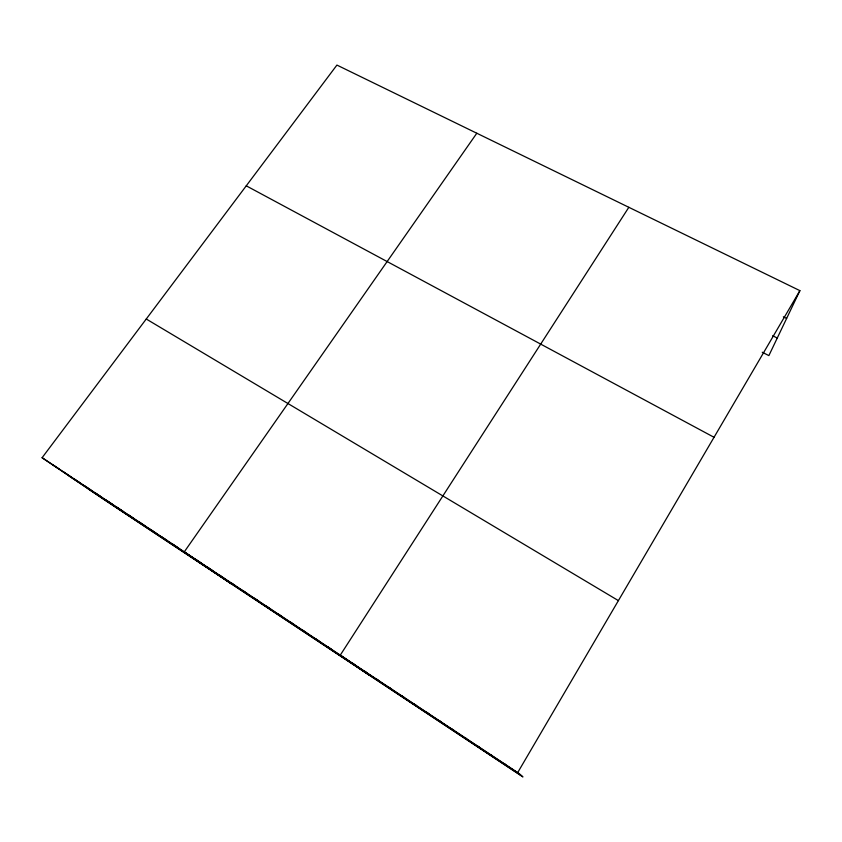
<?xml version="1.0" encoding="UTF-8"?>
<svg xmlns="http://www.w3.org/2000/svg" width="842" height="842" viewBox="0 0 842 842"><rect width="100%" height="100%" fill="white"/><g stroke="black" fill="none" stroke-linecap="round" stroke-linejoin="round"><path stroke-width="1.26" d="M799.9 290.648L517.746 772.514L522.924 776.924L105.534 500.569L42.1 457.722L336.916 65.076L799.9 290.648L768.872 355.608L762.242 352.24M628.837 207.3L340.315 655.087L369.08 675.063M476.804 133.236L184.303 551.836L231.992 584.306M783.344 316.813L786.628 318.434M772.661 335.726L777.261 338.042M246.253 185.819L714.037 437.293M146.255 319.013L618.396 600.62M42.1 457.722L518.314 773.009M69.191 476.014L519.977 774.419M88.347 488.96L521.535 775.745M106.134 500.106L112.333 504.295M84.495 485.781L90.947 490.139M95.283 492.917L101.598 497.19M52.593 464.658L59.403 469.268M63.15 471.657L69.844 476.183M73.791 478.688L80.358 483.14M161.58 536.796L167.095 540.543M150.329 529.355L155.991 533.197M128.079 514.62L134.015 518.651M139.172 521.966L144.961 525.892M117.07 507.337L123.132 511.452M207.364 567.098L212.31 570.466M195.797 559.435L200.891 562.909M172.905 544.29L178.283 547.953M242.57 590.4L247.064 593.473M230.75 582.569L235.392 585.748M219.015 574.802L223.814 578.086M278.555 614.207L282.575 616.976M266.472 606.219L270.65 609.082M254.473 598.273L258.82 601.251M302.983 630.384L306.677 632.931M290.722 622.27L294.584 624.922M315.34 638.562L318.865 640.994M327.78 646.793L331.138 649.119M352.398 663.086L355.408 665.18M364.575 671.137L367.407 673.126M376.827 679.252L379.489 681.125M389.172 687.419L391.667 689.177M401.613 695.65L403.918 697.292M414.138 703.944L416.264 705.459M426.757 712.3L428.694 713.69M439.461 720.71L441.219 721.983M452.27 729.183L453.838 730.33M465.173 737.718L466.542 738.739M478.172 746.317L479.351 747.212M491.265 754.99L492.244 755.748M504.453 763.715L505.232 764.347"/></g></svg>
